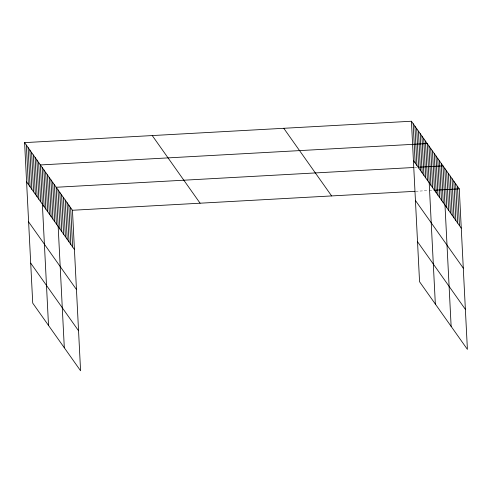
<?xml version="1.0" encoding="UTF-8"?>
<svg xmlns="http://www.w3.org/2000/svg" width="492" height="492" viewBox="0 0 492 492"><rect width="100%" height="100%" fill="white"/><g stroke="black" fill="none" stroke-linecap="round" stroke-linejoin="round"><path stroke-width="0.37" stroke-dasharray="2.46 1.84" d="M414.467 167.452L416.718 167.329M415.715 191.277L428.483 190.576M429.233 190.533L433.741 190.281"/><path stroke-width="0.74" d="M24.6 142.625L72.447 210.262L80.577 370.765L32.73 303.127L24.6 142.625L411.423 121.235L459.27 188.873L467.4 349.375L419.553 281.738L411.423 121.235M413.717 167.495L56.18 187.267L64.311 347.77M418.225 167.243L443.003 165.878L451.133 326.374M72.447 210.262L414.965 191.32M459.27 188.873L434.491 190.244L432.474 150.995M413.409 160.509L461.256 228.14M415.439 200.515L463.286 268.146M417.53 241.732L465.371 309.37M283.773 128.295L331.62 195.933M152.249 135.571L200.096 203.202M26.586 181.899L74.433 249.53M28.616 221.904L76.463 289.536M30.707 263.122L78.548 330.759M457.462 186.314L459.454 225.588M455.653 183.762L457.646 223.03M453.845 181.204L455.838 220.477M452.037 178.651L454.03 217.919M450.229 176.099L452.222 215.367M448.421 173.541L450.414 212.815M446.619 170.988L448.606 210.256M444.811 168.43L446.798 207.704M441.25 163.393L443.237 202.667M439.491 160.915L441.484 200.189M437.739 158.436L439.725 197.704M435.986 155.958L437.972 195.226M434.227 153.473L436.219 192.747M430.721 148.516L432.708 187.784M428.969 146.038L430.955 185.306M435.34 304.056L427.21 143.553L40.387 164.949L48.517 325.446M425.457 141.075L427.45 180.349M423.704 138.596L425.691 177.864M421.952 136.118L423.938 175.386M420.193 133.639L422.185 172.907M418.44 131.155L420.432 170.429M416.687 128.676L418.674 167.95M414.934 126.198L416.921 165.466M413.175 123.72L415.168 162.987M70.639 207.704L72.625 246.978M68.831 205.152L70.823 244.419M67.023 202.599L69.015 241.867M65.215 200.041L67.207 239.315M63.406 197.489L65.399 236.757M61.598 194.93L63.591 234.204M59.796 192.378L61.783 231.646M57.988 189.82L59.975 229.094M54.421 184.783L56.414 224.057M52.669 182.304L54.661 221.578M50.916 179.826L52.902 219.094M49.163 177.348L51.15 216.615M47.404 174.869L49.397 214.137M45.651 172.385L47.644 211.658M43.899 169.906L45.885 209.18M42.146 167.428L44.132 206.695M38.634 162.465L40.627 201.738M36.882 159.986L38.868 199.26M35.129 157.508L37.115 196.775M33.37 155.029L35.362 194.297M31.617 152.545L33.61 191.818M29.864 150.066L31.851 189.34M28.112 147.588L30.098 186.855M26.353 145.109L28.345 184.377"/></g></svg>
